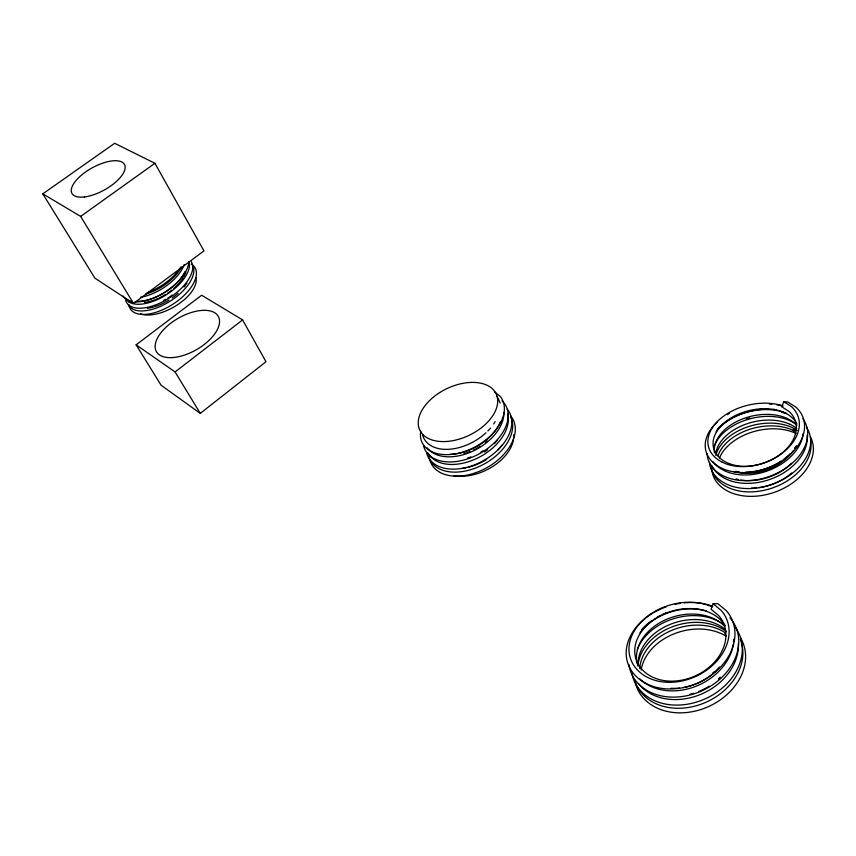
<?xml version="1.0" encoding="UTF-8"?>
<svg xmlns="http://www.w3.org/2000/svg" width="856" height="856" viewBox="0 0 856 856"><rect width="100%" height="100%" fill="white"/><g stroke="black" fill="none" stroke-linecap="round" stroke-linejoin="round"><path stroke-width="1.28" d="M717.317 421.965A51.799 33.32 -13.3 0 0 720.581 467.654A51.381 35.374 -19.7 0 0 787.199 456.976A51.381 35.374 -19.7 0 0 795.812 407.092L787.777 401.999L783.711 401.667L781.785 406.825L789.082 411.511A43.057 29.639 -19.7 0 1 781.763 453.231A43.057 29.639 -19.7 0 1 726.07 462.219A43.528 27.991 -13.4 0 1 724.529 422.629A43.528 27.991 -13.4 0 1 784.46 412.667A43.87 30.345 -19.6 0 1 796.85 423.816M653.256 612.853A56.988 42.297 -16.1 0 0 641.54 680.798A56.517 43.956 -24.5 0 0 714.493 672.709A56.517 43.956 -24.5 0 0 726.295 610.67L717.82 603.673L713.134 603.748L711.079 609.247L718.773 615.678A47.358 36.829 -24.5 0 1 708.768 667.541A47.358 36.829 -24.5 0 1 647.789 674.4A47.893 35.524 -16.1 0 1 648.516 623.757A47.893 35.524 -16.1 0 1 714.311 615.015A48.236 37.675 -24.4 0 1 725.021 625.511M794.454 428.428L792.891 430.258A46.513 30.367 -13.1 0 0 717.959 455.692M200.272 413.395L265.991 361.724L242.59 319.919L201.652 295.234L136.136 344.829L161.099 385.221L200.272 413.395L175.095 371.943L136.136 344.829M175.095 371.943L242.59 319.919M133.504 303.441L203.953 250.883L154.925 163.282L114.661 143.294L42.8 193.841L94.952 278.211L133.504 303.441L80.657 216.407L42.8 193.841M80.657 216.407L154.925 163.282M796.144 430.493L792.891 430.258L795.994 433.446A47.669 31.233 -13 0 0 719.511 457.896M783.711 401.667L791.372 406.557A47.251 32.464 -19.7 0 1 783.358 452.31A47.251 32.464 -19.7 0 1 722.186 462.165M494.361 391.652L500.011 396.189A45.475 28.751 -29.1 0 1 484.967 440.583A45.475 28.751 -29.1 0 1 429.455 450.406A45.764 27.542 -22 0 1 420.799 431.167M713.134 603.748L721.223 610.456A51.981 40.339 -24.5 0 1 710.266 667.37A51.981 40.339 -24.5 0 1 643.263 674.87A52.954 39.205 -16.2 0 1 642.15 620.953A52.954 39.205 -16.2 0 1 712.288 606.893M497.047 396.242A42.265 25.862 -25.5 0 1 444.66 441.568A42.265 25.862 -25.5 0 1 432.194 398.136A42.265 25.862 -25.5 0 1 497.047 396.242L500.15 403.058M639.7 668.536A51.114 38.445 -15.8 0 1 671.243 630.562A51.114 38.445 -15.8 0 1 724.476 632.199L725.995 636.158A51.339 38.723 -15.8 0 0 674.047 633.847A51.339 38.723 -15.8 0 0 641.155 670.098M740.515 637.816A57.598 45.486 -24.3 0 1 721.672 698.913A57.598 45.486 -24.3 0 1 650.378 704.21A57.705 43.528 -15.8 0 1 635.527 683.27M740.215 639.165A56.721 44.683 -24.3 0 1 716.568 696.442A56.721 44.683 -24.3 0 1 649.083 699.823A57.48 43.239 -15.8 0 1 634.992 681.472M735.047 627.073A57.491 45.175 -24.4 0 1 720.324 689.658A57.491 45.175 -24.4 0 1 647.254 696.57A57.737 43.314 -15.9 0 1 631.953 673.298M738.3 643.584A55.287 43.335 -24.4 0 1 706.414 691.702A55.287 43.335 -24.4 0 1 646.954 691.434A56.175 42.03 -15.9 0 1 638.383 683.441M720.163 677.15A49.273 38.648 -24.4 0 1 718.377 678.947M709.196 686.138A49.273 38.648 -24.4 0 1 698.624 691.53M693.66 693.264A49.273 38.648 -24.4 0 1 689.84 694.28M717.617 620.664A49.273 38.648 -24.4 0 1 724.711 626.399M637.142 663.742A48.867 36.412 -16 0 1 661.784 621.659A48.867 36.412 -16 0 1 717.596 620.686M721.811 623.296A51.488 40.489 -24.3 0 1 724.786 625.479M637.335 649.308A51.724 38.648 -16 0 1 720.773 622.644M714.61 671.468A51.895 40.435 -24.4 0 1 712.716 673.083M654.358 612.211A56.988 42.297 -16.1 0 1 666.246 606.829M675.106 604.304A56.988 42.297 -16.1 0 1 680.274 603.341M684.137 602.859A56.988 42.297 -16.1 0 1 712.727 606.273M639.946 632.809A51.927 38.606 -16.1 0 1 706.382 610.82M729.933 617.775A57.127 44.651 -24.4 0 1 718.109 680.723A57.127 44.651 -24.4 0 1 644.311 688.748A57.491 42.896 -16 0 1 628.957 664.481M719.425 667.038A48.236 37.675 -24.4 0 1 683.323 687.593M679.6 688.085A48.236 37.675 -24.4 0 1 671.008 688.256M733.742 639.175A53.682 41.869 -24.4 0 1 733.603 641.754M733.292 644.365A53.682 41.869 -24.4 0 1 698.4 685.26A53.682 41.869 -24.4 0 1 645.039 683.088M644.996 683.131A54.634 40.66 -16.1 0 1 640.01 679.065M641.733 629.385A54.634 40.66 -16.1 0 1 651.502 620.814M657.205 617.208A54.634 40.66 -16.1 0 1 660.49 615.464M662.758 614.394A54.634 40.66 -16.1 0 1 666.246 612.917M638.084 665.593A49.958 37.397 -15.9 0 1 666.792 625.864A49.958 37.397 -15.9 0 1 720.998 626.399A50.397 39.708 -24.3 0 1 725.396 629.535M637.955 666.075A51.531 38.691 -15.9 0 1 669.756 627.844A51.531 38.691 -15.9 0 1 723.395 629.428A51.285 40.521 -24.3 0 1 726.434 631.514M807.069 435.212A50.301 34.914 -19.5 0 1 779.516 475.219A50.301 34.914 -19.5 0 1 724.978 478.45A51.103 33.159 -13.2 0 1 711.593 465.236M791.49 463.246A44.833 31.148 -19.5 0 1 740.804 480.002M738.514 479.563A44.833 31.148 -19.5 0 1 736.01 478.943M787.199 418.445A44.833 31.148 -19.5 0 1 796.455 425.047M806.48 427.176A52.312 36.412 -19.5 0 1 789.093 475.733A52.312 36.412 -19.5 0 1 725.118 483.405A52.526 34.197 -13.1 0 1 709.496 462.336M707.206 453.498A52.28 33.833 -13.2 0 0 722.764 475.594A51.959 35.963 -19.6 0 0 786.942 467.365A51.959 35.963 -19.6 0 0 802.917 418.787M781.817 412.389A52.28 33.833 -13.2 0 1 784.396 412.977M713.027 461.737A49.68 32.057 -13.3 0 0 723.491 470.265A48.813 33.705 -19.6 0 0 773.096 468.596A48.813 33.705 -19.6 0 0 803.174 433.532M717.21 429.445A49.68 32.057 -13.3 0 1 754.157 410.334M755.399 410.12A49.68 32.057 -13.3 0 1 761.647 409.361M765.392 409.157A49.68 32.057 -13.3 0 1 767.843 409.136M773.214 409.393A49.68 32.057 -13.3 0 1 775.846 409.682M714.139 446.468A47.048 30.484 -13.2 0 1 789.874 420.692A46.855 32.646 -19.4 0 1 796.925 425.09M714.525 452.952A44.437 28.708 -13.3 0 1 738.14 420.831A44.437 28.708 -13.3 0 1 787.178 418.466M715.755 453.134A45.443 29.521 -13.2 0 1 744.249 424.758A45.443 29.521 -13.2 0 1 789.992 424.319M715.83 455.467A46.887 30.549 -13.1 0 1 746.025 427.465A46.887 30.549 -13.1 0 1 791.993 427.497A46.695 32.689 -19.4 0 1 797.193 430.493M791.747 472.919A45.871 32.025 -19.4 0 1 759.176 487.535M756.533 487.845A45.871 32.025 -19.4 0 1 751.322 488.113M790.013 424.298A45.871 32.025 -19.4 0 1 796.775 428.503M810.375 436.753A52.43 36.69 -19.4 0 1 790.409 484.443A52.43 36.69 -19.4 0 1 727.621 491.087A52.526 34.39 -13 0 1 711.957 469.858M746.293 419.14A51.103 33.159 -13.2 0 1 750.038 418.028M810.514 439.995A51.617 36.027 -19.4 0 1 784.128 482.752A51.617 36.027 -19.4 0 1 726.616 486.743A52.312 34.144 -13.1 0 1 711.176 466.969M722.164 462.187A48.129 30.88 -13.4 0 1 719.072 419.879A48.129 30.88 -13.4 0 1 783.197 406.044M716.108 431.756A47.208 30.431 -13.3 0 1 786.6 413.352M727.151 414.711A51.799 33.32 -13.3 0 1 729.312 413.469M769.384 404.086A51.799 33.32 -13.3 0 1 771.898 404.235M776.809 404.813A51.799 33.32 -13.3 0 1 781.731 405.808M796.262 446.179A47.187 32.549 -19.6 0 1 794.924 448.148M790.099 453.819A47.187 32.549 -19.6 0 1 784.171 458.976M780.865 461.309A47.187 32.549 -19.6 0 1 745.683 472.18M739.21 471.87A47.187 32.549 -19.6 0 1 735.497 471.335M796.208 445.901A43.87 30.345 -19.6 0 1 794.903 448.298M793.576 450.363A43.87 30.345 -19.6 0 1 733.164 471.378M422.629 434.655A42.511 25.52 -22 0 0 430.664 445.495A41.816 26.375 -29.1 0 0 485.973 432.794M483.062 450.78A41.644 26.525 -29.1 0 1 480.976 452.075M471.014 456.89A41.644 26.525 -29.1 0 1 467.569 458.078M501.948 400.79A46.01 29.254 -29.1 0 1 490.124 446.543A46.01 29.254 -29.1 0 1 432.387 457.586A46.203 27.991 -22 0 1 423.592 445.655M510.711 416.016A46.47 29.896 -29.1 0 1 495.603 461.908A46.47 29.896 -29.1 0 1 438.732 471.635A46.449 28.494 -22 0 1 429.819 459.469M510.946 417.343A45.742 29.339 -29.1 0 1 490.081 460.41A45.742 29.339 -29.1 0 1 437.33 467.697A46.256 28.28 -22 0 1 428.77 456.847M500.214 422.051A41.773 26.472 -29.1 0 1 449.946 454.365M513.611 434.741A41.537 26.215 -25.5 0 1 494.522 465.311A41.537 26.215 -25.5 0 1 453.819 475.711M501.766 445.259A40.649 26.087 -29.1 0 1 497.839 450.053M486.7 459.308A40.649 26.087 -29.1 0 1 478.226 463.899M477.134 464.369A40.649 26.087 -29.1 0 1 468.36 467.312M465.878 467.868A40.649 26.087 -29.1 0 1 462.154 468.467M495.121 421.655A41.816 26.375 -29.1 0 1 493.645 423.966M490.52 428.064A41.816 26.375 -29.1 0 1 487.867 430.953M503.938 412.474A43.217 27.413 -29.1 0 1 477.648 448.683A43.217 27.413 -29.1 0 1 432.74 452.771A43.891 26.504 -22 0 1 427.219 447.838M507.308 409.275A46.342 29.65 -29.1 0 1 492.157 454.878A46.342 29.65 -29.1 0 1 435.479 464.68A46.438 28.312 -22 0 1 426.609 452.599M487.385 440.947A38.852 24.685 -29.1 0 1 485.459 442.584M480.259 446.34A38.852 24.685 -29.1 0 1 473.475 450.117M469.955 451.658A38.852 24.685 -29.1 0 1 463.952 453.691M507.533 413.544A44.555 28.419 -29.1 0 1 484.646 454.076A44.555 28.419 -29.1 0 1 434.934 460.207A45.165 27.445 -22 0 1 427.947 453.038M497.464 439.995A39.708 25.359 -29.1 0 1 494.319 443.718M487.717 449.71A39.708 25.359 -29.1 0 1 484.528 452.022M181.333 267.147A34.433 16.756 -32.7 0 1 145.552 294.186M180.851 267.093A37.471 18.19 -32.7 0 1 147.071 292.741M186.908 283.026A33.545 16.574 -32.8 0 1 184.029 287.06M178.08 293.276A33.545 16.574 -32.8 0 1 172.206 297.952M169.017 300.06A33.545 16.574 -32.8 0 1 154.54 306.748M153.459 307.069A33.545 16.574 -32.8 0 1 147.339 308.288M191.305 264.172A38.36 19.014 -32.8 0 1 180.006 299.044A38.36 19.014 -32.8 0 1 133.258 311.926A38.413 18.179 -26.2 0 1 129.93 308.299M129.47 307.208A38.413 18.179 -26.2 0 1 128.989 304.8M192.418 264.953A37.75 18.639 -32.8 0 1 173.8 298.733A37.75 18.639 -32.8 0 1 131.674 308.481M131.663 308.492A38.242 18.019 -26.2 0 1 128.368 304.907M191.263 261.701A38.231 18.821 -32.7 0 1 172.377 295.855A38.231 18.821 -32.7 0 1 129.727 305.774A38.381 18.019 -26.2 0 1 125.49 298.712M188.844 261.743A37.932 18.543 -32.7 0 1 169.873 288.697A37.932 18.543 -32.7 0 1 135.013 301.922M131.685 301.558A37.932 18.543 -32.7 0 1 126.346 299.525M195.853 277.622A34.336 16.713 -29.5 0 1 177.235 304.961A34.336 16.713 -29.5 0 1 140.416 313.778M189.037 261.786A36.744 18.019 -32.7 0 1 167.904 293.736A36.744 18.019 -32.7 0 1 128.924 301.933M185.891 272.08A32.753 16.093 -32.7 0 1 183.869 276.606M183.173 277.772A32.753 16.093 -32.7 0 1 173.64 288.547M171.778 290.088A32.753 16.093 -32.7 0 1 167.765 293.02M165.69 294.368A32.753 16.093 -32.7 0 1 159.195 297.92M158.103 298.434A32.753 16.093 -32.7 0 1 144.536 302.425M185.078 271.438A34.336 16.82 -32.7 0 1 138.736 301.141M184.211 264.483A35.62 17.355 -32.7 0 1 140.427 297.289M126.335 299.536A38.167 17.783 -26.1 0 1 123.071 295.994M172.334 295.042A34.251 16.885 -32.7 0 1 168.022 297.952M165.797 299.29A34.251 16.885 -32.7 0 1 163.517 300.531M128.892 301.954A37.322 17.452 -26.1 0 1 125.704 298.476M84.316 196.966A29.992 12.626 -28.9 0 0 125.158 167.594A29.992 12.626 -28.9 0 0 85.14 172.281A29.992 12.626 -28.9 0 0 84.316 196.966M172.206 357.594A35.62 18.158 -29.7 0 0 219.532 320.733A35.62 18.158 -29.7 0 0 170.291 323.579A35.62 18.158 -29.7 0 0 172.206 357.594"/></g></svg>
